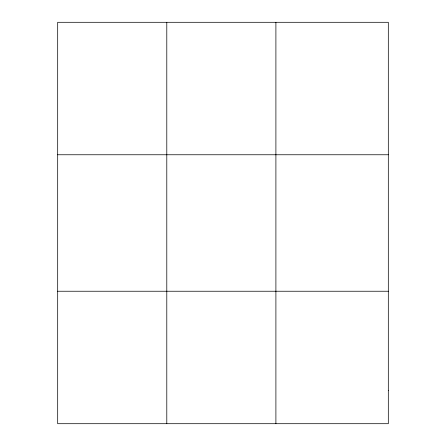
<?xml version="1.0" encoding="UTF-8"?>
<svg xmlns="http://www.w3.org/2000/svg" width="446" height="446" viewBox="0 0 446 446"><rect width="100%" height="100%" fill="white"/><g stroke="black" fill="none" stroke-linecap="round" stroke-linejoin="round"><path stroke-width="0.67" d="M166.793 423.7L166.793 22.3M275.901 423.7L275.901 22.3M57.685 154.762L388.315 154.762M57.685 291.238L388.315 291.238M388.315 390.584L388.315 423.7L57.685 423.7L57.685 22.3L388.315 22.3L388.315 390.584"/></g></svg>
